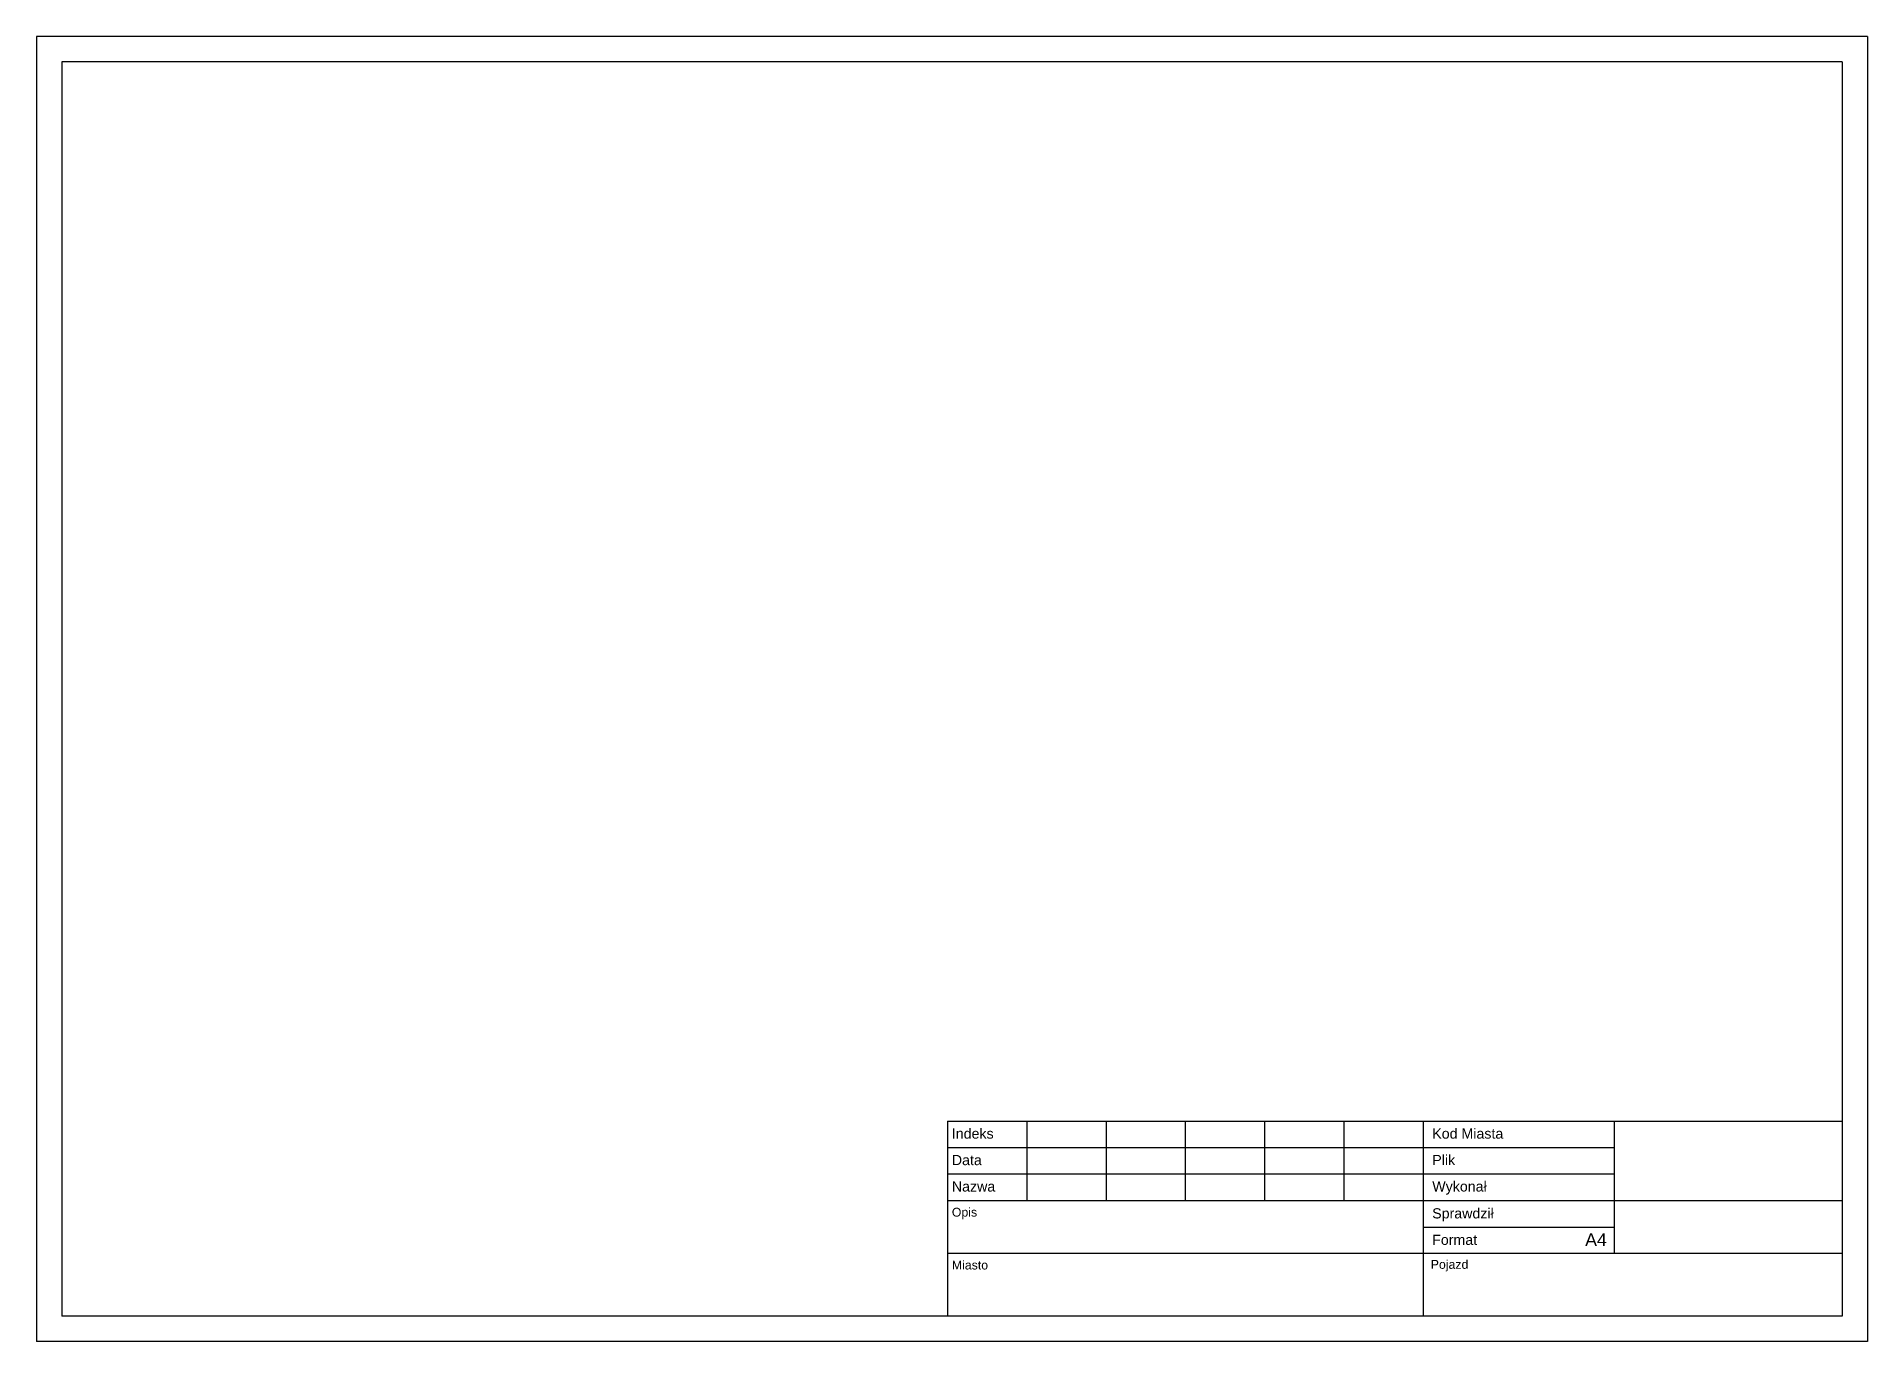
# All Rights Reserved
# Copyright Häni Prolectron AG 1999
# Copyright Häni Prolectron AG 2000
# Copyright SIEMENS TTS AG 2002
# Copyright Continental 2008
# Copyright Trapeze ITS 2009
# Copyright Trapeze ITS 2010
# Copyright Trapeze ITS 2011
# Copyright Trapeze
# Model space of a CAD drawing. Extents: x -194 to 239, y -574 to -265.
import ezdxf
from ezdxf.enums import TextEntityAlignment as Align

# ---------------------------------------------------------------- set-up
doc = ezdxf.new("R2010")
doc.units = 0
doc.header["$LTSCALE"] = 0.5
doc.layers.get('0').update_dxf_attribs({"linetype": 'CONTINUOUS'})
doc.layers.add('BEMASSUNG', color=7, linetype='CONTINUOUS')
doc.styles.get("Standard").update_dxf_attribs({"font": 'arial.ttf', "height": 3})

# ---------------------------------------------------------------- blocks, each defined once
blk = doc.blocks.new('Test2012')
at = {"color": 7, "linetype": 'Continuous'}
for p, q in [((5.88, -6.79), (217.79, -6.79)), ((5.88, -6.79), (5.88, -52.97)), ((24.66, -6.79), (24.66, -25.57)), ((43.45, -6.79), (43.45, -25.57)), ((62.23, -6.79), (62.23, -25.57)), ((81.01, -6.79), (81.01, -25.57)), ((99.8, -6.79), (99.8, -25.57)), ((163.87, -38.1), (163.87, -6.79)), ((5.88, -13.05), (163.87, -13.05)), ((5.88, -19.31), (163.87, -19.31)), ((5.88, -25.57), (217.79, -25.57)), ((5.88, -38.1), (217.79, -38.1))]:
    blk.add_line(p, q, dxfattribs=at)
at = {"color": 7}
for p, q in [((118.58, -6.79), (118.58, -52.97)), ((118.63, -31.95), (163.87, -31.95))]:
    blk.add_line(p, q, dxfattribs=at)
at = {"layer": 'BEMASSUNG', "color": 7, "linetype": 'Continuous'}
for s, height, p in [('Indeks', 2.407, (6.93, -10.96)), ('Kod Miasta', 2.407, (120.73, -10.96)), ('Data', 2.407, (6.93, -17.23)), ('Plik', 2.407, (120.73, -17.22)), ('Nazwa', 2.407, (6.93, -23.49)), ('Wykonał', 2.407, (120.73, -23.48)), ('Opis', 2.087, (6.93, -29.42)), ('Sprawdził', 2.407, (120.71, -29.85)), ('Format', 2.407, (120.71, -36.12)), ('Miasto', 2.087, (6.93, -41.94)), ('Pojazd', 2.087, (120.37, -41.78))]:
    blk.add_text(s, height=height, dxfattribs=at).set_placement(p)

msp = doc.modelspace()

# ---------------------------------------------------------------- linework, layer by layer
for p, q in [((239.39, -264.62), (-194.26, -264.62)), ((-194.26, -264.62), (-194.26, -573.62)), ((239.39, -264.62), (239.39, -573.62)), ((-188.26, -270.62), (-188.26, -567.62)), ((233.39, -270.62), (-188.26, -270.62)), ((233.39, -270.62), (233.39, -567.62)), ((233.39, -567.62), (-188.26, -567.62)), ((239.39, -573.62), (-194.26, -573.62))]:
    msp.add_line(p, q)

# ---------------------------------------------------------------- block references
ref = msp.add_blockref('Test2012', (15.6, -514.65))
ref.add_attrib('BLATT', 'A4', dxfattribs={"color": 7, "linetype": 'Continuous', "height": 3}).set_placement((177.67, -551.03), align=Align.RIGHT)

doc.saveas('drawing.dxf')
